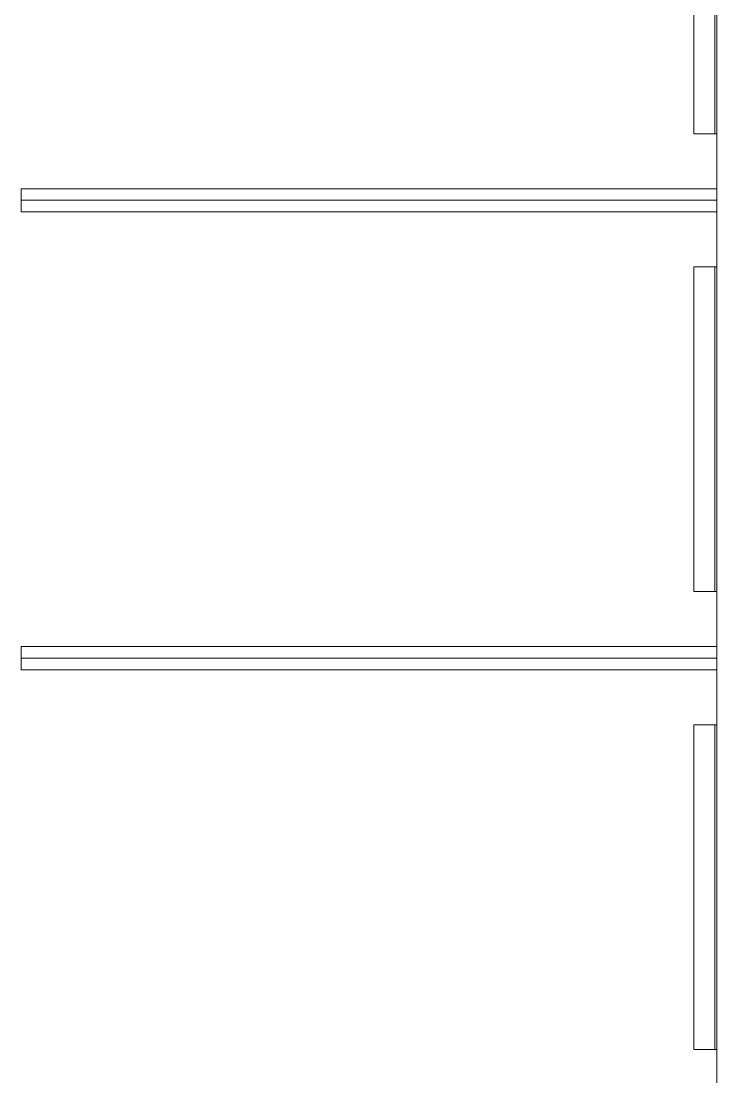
# Model space of a CAD drawing. Header units: millimetres. Extents: x -677815 to 476396, y -125373 to 39000.
# Drawn here: x 147720 to 150720, y 4169 to 8723 of the extents above; entities that cross this region are included whole.
import ezdxf

# ---------------------------------------------------------------- set-up
doc = ezdxf.new("R2010")
doc.units = ezdxf.units.MM
doc.layers.add('AM_BOR', color=4, linetype='Continuous', lineweight=25)
doc.layers.add('Xref building Toll$0$C-PRKG', color=70, linetype='Continuous', lineweight=9)

# ---------------------------------------------------------------- blocks, each defined once
blk = doc.blocks.new('Xref building Toll$0$_SBAMHE2-3000X1975 Parking 90_1 - MHE2-1684293-MASTER GROUND FLOOR')
at = {"layer": 'Xref building Toll$0$C-PRKG'}
for p, q in [((5962.5, 3000), (5862.5, 3000)), ((5862.5, 3000), (5862.5, 0)), ((5862.5, 0), (5862.5, 3000)), ((5862.5, 3000), (5962.5, 3000)), ((5862.5, 3000), (5862.5, 3000)), ((5962.5, 3000), (5862.5, 3000)), ((5862.5, 3000), (5862.5, 0)), ((5862.5, 0), (5862.5, 3000)), ((5862.5, 3000), (5962.5, 3000)), ((5862.5, 3000), (5862.5, 3000)), ((5912.5, 0), (5912.5, 3000)), ((5912.5, 0), (5912.5, 3000)), ((5962.5, 0), (5962.5, 3000)), ((5962.5, 3000), (5962.5, 0)), ((5962.5, 3000), (5962.5, 3000)), ((5962.5, 0), (5962.5, 3000)), ((5962.5, 3000), (5962.5, 0)), ((5962.5, 3000), (5962.5, 3000)), ((7937.5, 3000), (7837.5, 3000)), ((7837.5, 3000), (7837.5, 0)), ((7837.5, 0), (7837.5, 3000)), ((7837.5, 3000), (7937.5, 3000)), ((7837.5, 3000), (7837.5, 3000)), ((7937.5, 3000), (7837.5, 3000)), ((7837.5, 3000), (7837.5, 0)), ((7837.5, 0), (7837.5, 3000)), ((7837.5, 3000), (7937.5, 3000)), ((7837.5, 3000), (7837.5, 3000)), ((7887.5, 0), (7887.5, 3000)), ((7887.5, 0), (7887.5, 3000)), ((7937.5, 0), (7937.5, 3000)), ((7937.5, 3000), (7937.5, 0)), ((7937.5, 3000), (7937.5, 3000)), ((7937.5, 0), (7937.5, 3000)), ((7937.5, 3000), (7937.5, 0)), ((7937.5, 3000), (7937.5, 3000)), ((5625, 100), (4225, 100)), ((4225, 100), (4225, 0)), ((4225, 100), (4225, 95)), ((4225, 100), (4225, 100)), ((5625, 100), (4225, 100)), ((4225, 17.5), (4225, 95)), ((5625, 100), (5625, 100)), ((5625, 95), (5625, 100)), ((5625, 0), (5625, 100)), ((5625, 95), (5625, 17.5)), ((7600, 100), (6200, 100)), ((6200, 100), (6200, 0)), ((6200, 100), (6200, 95)), ((6200, 100), (6200, 100)), ((7600, 100), (6200, 100)), ((6200, 17.5), (6200, 95)), ((7600, 100), (7600, 100)), ((7600, 95), (7600, 100)), ((7600, 0), (7600, 100)), ((7600, 95), (7600, 17.5)), ((9575, 100), (8175, 100)), ((8175, 100), (8175, 0)), ((8175, 100), (8175, 95)), ((8175, 100), (8175, 100)), ((9575, 100), (8175, 100)), ((8175, 17.5), (8175, 95)), ((3937.5, 0), (5912.5, 0)), ((4225, 9.5), (4225, 17.5)), ((4225, 9.5), (5625, 9.5)), ((5625, 9.5), (4225, 9.5)), ((4225, 4.5), (4225, 9.5)), ((4225, 9.5), (4225, 9.5)), ((4225, 0), (4225, 4.5)), ((4225, 0), (5625, 0)), ((4225, 0), (5625, 0)), ((5625, 17.5), (5625, 9.5)), ((5625, 9.5), (5625, 9.5)), ((5625, 9.5), (5625, 4.5)), ((5625, 4.5), (5625, 0)), ((5625, 0), (5625, 0)), ((5912.5, 0), (7887.5, 0)), ((6200, 9.5), (6200, 17.5)), ((6200, 9.5), (7600, 9.5)), ((7600, 9.5), (6200, 9.5)), ((6200, 4.5), (6200, 9.5)), ((6200, 9.5), (6200, 9.5)), ((6200, 0), (6200, 4.5)), ((6200, 0), (7600, 0)), ((6200, 0), (7600, 0)), ((7600, 17.5), (7600, 9.5)), ((7600, 9.5), (7600, 9.5)), ((7600, 9.5), (7600, 4.5)), ((7600, 4.5), (7600, 0)), ((7600, 0), (7600, 0)), ((8175, 9.5), (8175, 17.5)), ((8175, 9.5), (9575, 9.5)), ((9575, 9.5), (8175, 9.5)), ((8175, 4.5), (8175, 9.5)), ((8175, 9.5), (8175, 9.5)), ((8175, 0), (8175, 4.5)), ((8175, 0), (9575, 0)), ((8175, 0), (9575, 0)), ((4225, 0), (4225, 0)), ((5862.5, 0), (5962.5, 0)), ((5962.5, 0), (5862.5, 0)), ((5862.5, 0), (5862.5, 0)), ((5862.5, 0), (5962.5, 0)), ((5962.5, 0), (5862.5, 0)), ((5862.5, 0), (5862.5, 0)), ((5962.5, 0), (5962.5, 0)), ((5962.5, 0), (5962.5, 0)), ((6200, 0), (6200, 0)), ((7837.5, 0), (7937.5, 0)), ((7937.5, 0), (7837.5, 0)), ((7837.5, 0), (7837.5, 0)), ((7837.5, 0), (7937.5, 0)), ((7937.5, 0), (7837.5, 0)), ((7837.5, 0), (7837.5, 0)), ((7887.5, 0), (9862.5, 0)), ((7937.5, 0), (7937.5, 0)), ((7937.5, 0), (7937.5, 0)), ((8175, 0), (8175, 0))]:
    blk.add_line(p, q, dxfattribs=at)
blk = doc.blocks.new('Xref building Toll$0$building block 28092016')
at = {"layer": 'Xref building Toll$0$C-PRKG', "rotation": 90}
blk.add_blockref('Xref building Toll$0$_SBAMHE2-3000X1975 Parking 90_1 - MHE2-1684293-MASTER GROUND FLOOR', (873269.6, -671437), dxfattribs=at)
blk = doc.blocks.new('Xref building Toll')
blk.add_blockref('Xref building Toll$0$building block 28092016', (-722549.6, 671499.5))

msp = doc.modelspace()

# ---------------------------------------------------------------- block references
at = {"layer": 'AM_BOR'}
msp.add_blockref('Xref building Toll', (0, 0), dxfattribs=at)

doc.saveas('drawing.dxf')
